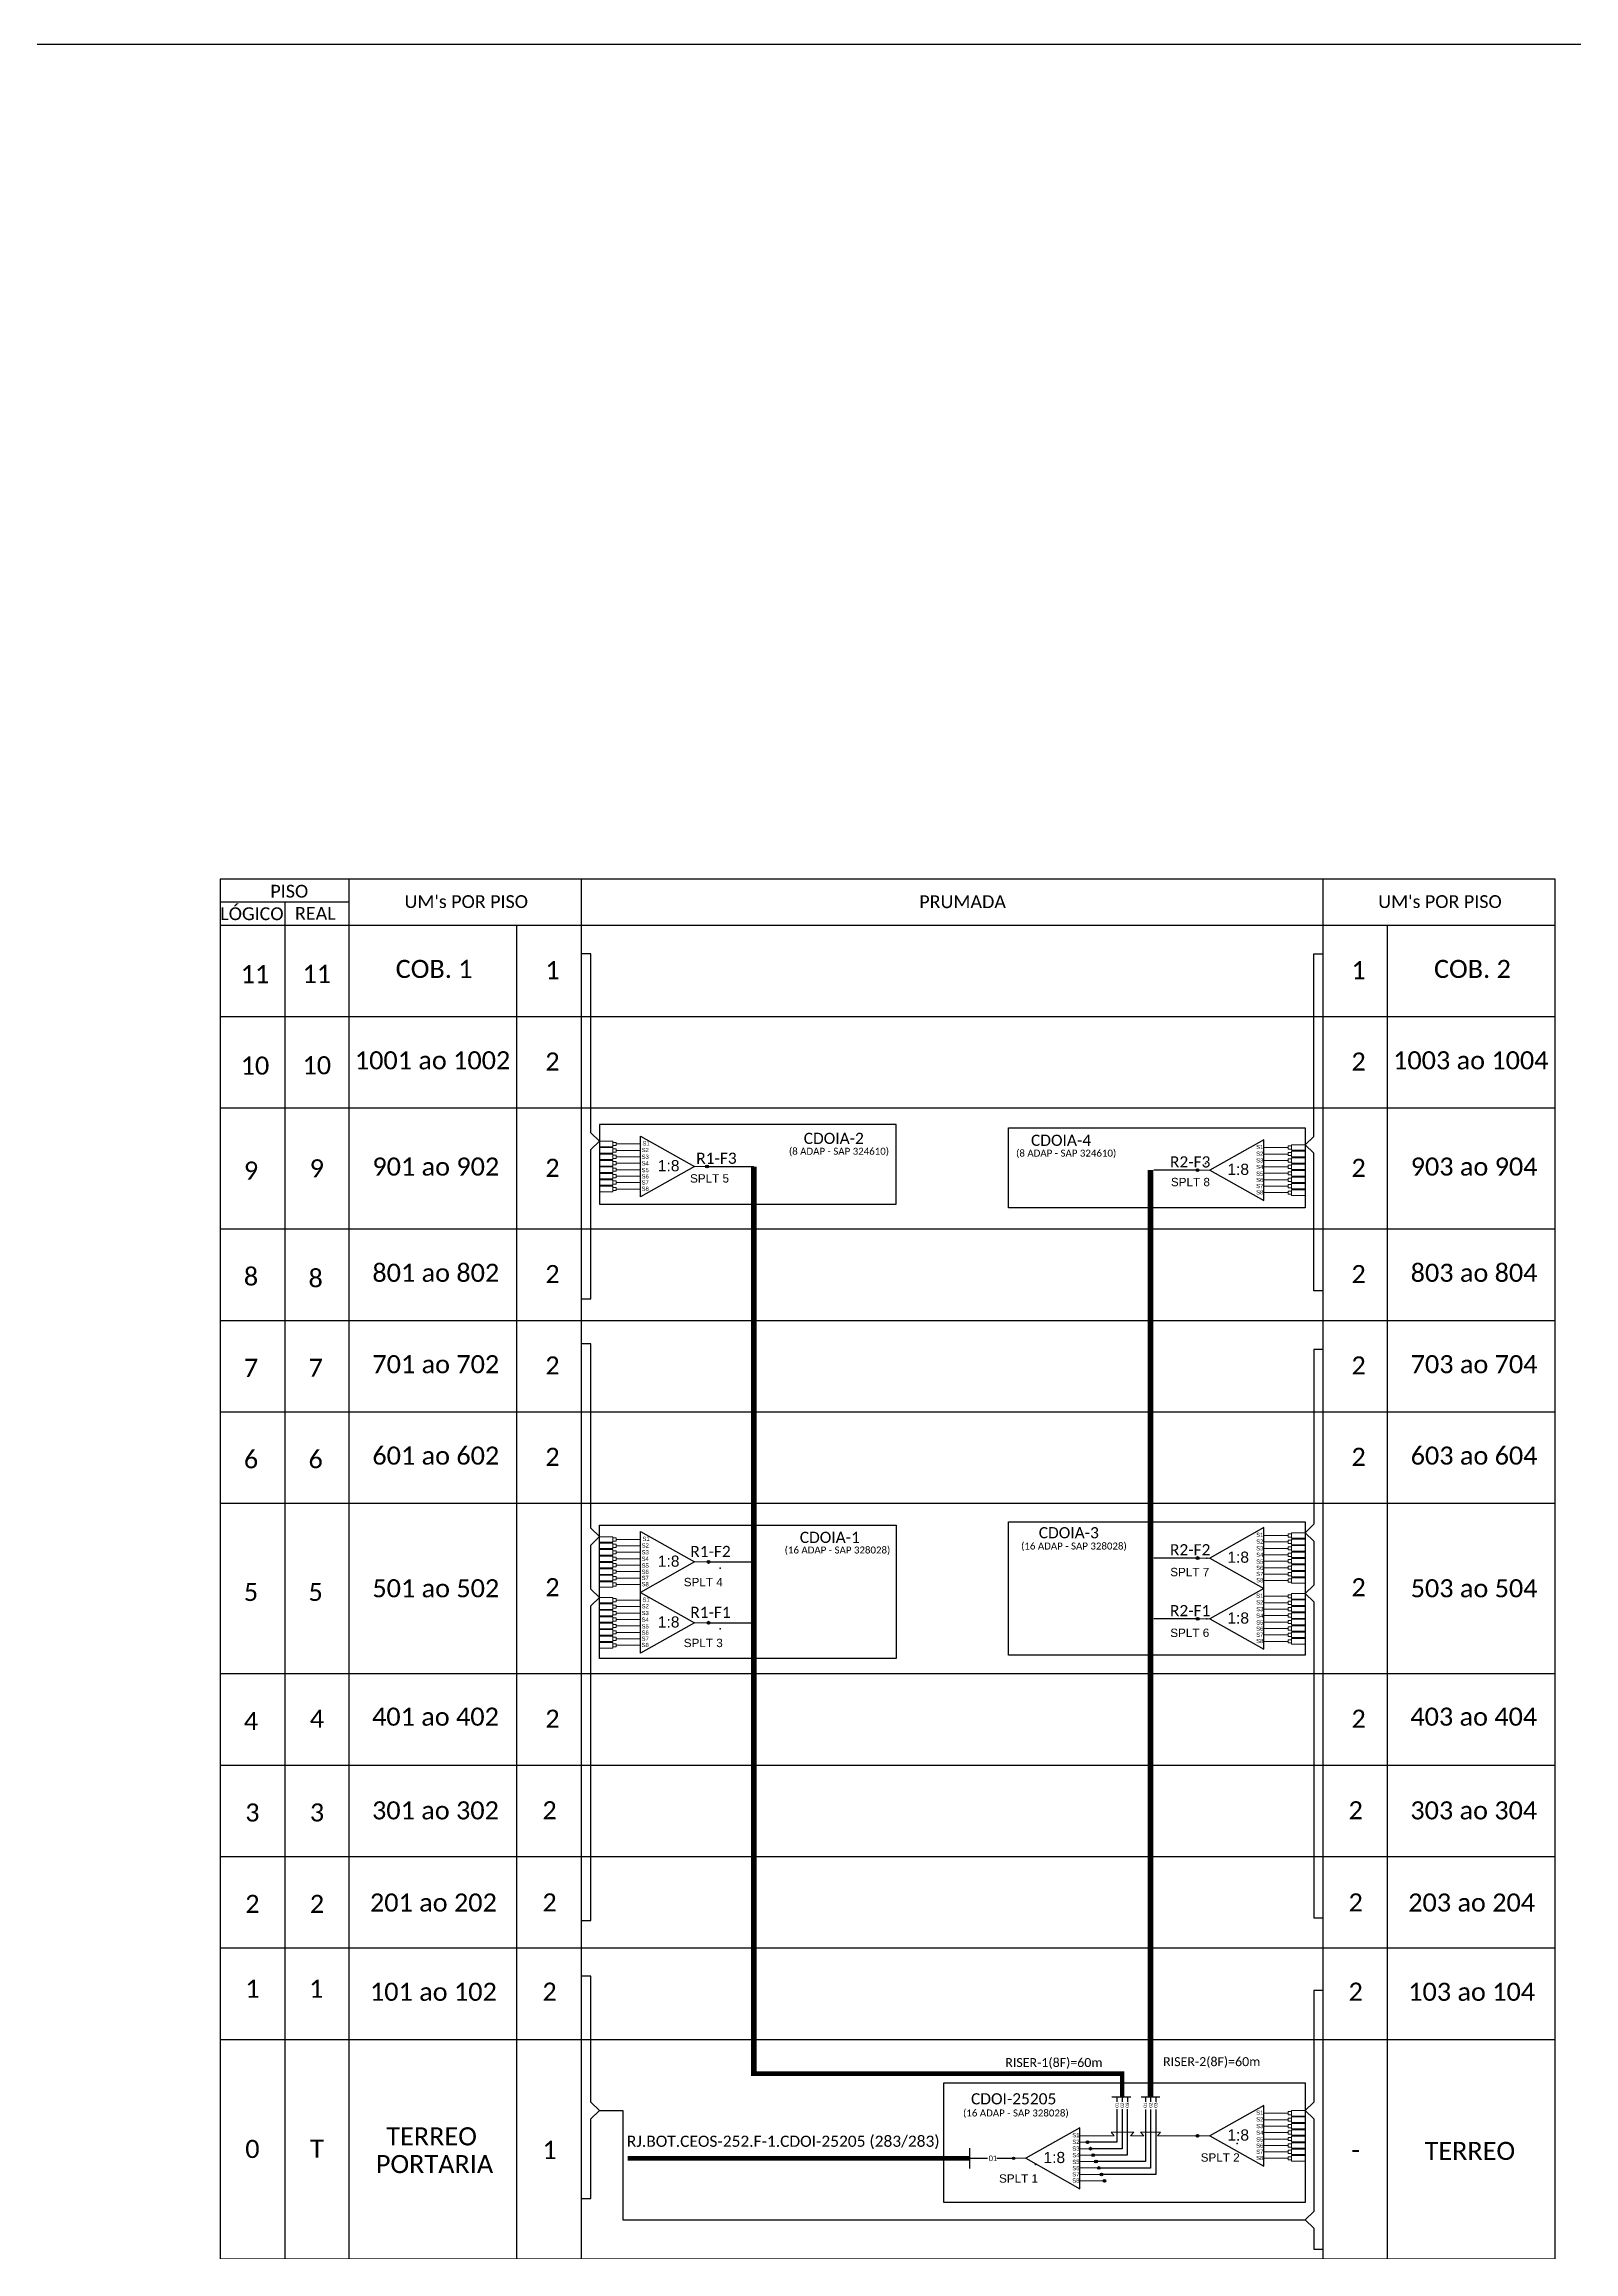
# Model space of a CAD drawing. Extents: x -4 to 1788, y 1 to 595.
# Drawn here: x 1372.4 to 1646.4, y 199.7 to 595.3 of the extents above; entities that cross this region are included whole.
import ezdxf
from ezdxf.enums import TextEntityAlignment as Align

# ---------------------------------------------------------------- set-up
doc = ezdxf.new("R2010")
doc.units = 0
doc.styles.add('ARIAL', font='arial.ttf')
doc.styles.add('WMF-Calibri0', font='calibri.ttf')

# ---------------------------------------------------------------- blocks, each defined once
blk = doc.blocks.new('SPLITTER_')
blk.add_point((0, 0))
at = {"style": 'ARIAL', "flags": 4}
blk.add_attdef('SPLT', (0, -3.26), '', height=1.5, dxfattribs=at)
blk = doc.blocks.new('SPLT_1-8_SC-APC')
at = {"color": 1}
blk.add_lwpolyline([(-7.37, -2.1), (-17.04, -7.55), (-7.37, -13), (-7.37, -2.1)], dxfattribs=at)
at = {"color": 3, "lineweight": 0}
for points in [[(-2.99, -3.51), (-7.37, -3.51)], [(-2.41, -3.02), (-2.41, -4)], [(-2.41, -3.02), (0, -3.02)], [(-7.37, -4.66), (-2.99, -4.66)], [(-7.37, -5.82), (-2.99, -5.82)], [(-7.37, -6.97), (-2.99, -6.97)], [(-2.41, -4), (0, -4)], [(-2.41, -4.17), (-2.41, -5.16)], [(-2.41, -4.17), (0, -4.17)], [(-2.41, -5.16), (0, -5.16)], [(-2.41, -5.32), (-2.41, -6.31)], [(-2.41, -5.32), (0, -5.32)], [(-2.41, -6.31), (0, -6.31)], [(-2.41, -6.48), (-2.41, -7.46)], [(-2.41, -6.48), (0, -6.48)], [(-2.41, -7.46), (0, -7.46)], [(-2.41, -7.63), (-2.41, -8.62)], [(-2.41, -7.63), (0, -7.63)], [(-7.37, -8.12), (-2.99, -8.12)], [(-7.37, -9.28), (-2.99, -9.28)], [(-7.37, -10.43), (-2.99, -10.43)], [(-7.37, -11.58), (-2.99, -11.58)], [(-2.41, -8.62), (0, -8.62)], [(-2.41, -8.78), (-2.41, -9.77)], [(-2.41, -8.78), (0, -8.78)], [(-2.41, -9.77), (0, -9.77)], [(-2.41, -9.94), (-2.41, -10.92)], [(-2.41, -9.94), (0, -9.94)], [(-2.41, -10.92), (0, -10.92)], [(-2.41, -11.09), (-2.41, -12.08)], [(-2.41, -11.09), (0, -11.09)], [(-2.41, -12.08), (0, -12.08)]]:
    blk.add_lwpolyline(points, dxfattribs=at)
for points in [[(-2.99, -3.22), (-2.41, -3.22), (-2.41, -3.8), (-2.99, -3.8)], [(-2.99, -4.38), (-2.41, -4.38), (-2.41, -4.95), (-2.99, -4.95)], [(-2.99, -5.53), (-2.41, -5.53), (-2.41, -6.1), (-2.99, -6.1)], [(-2.99, -6.68), (-2.41, -6.68), (-2.41, -7.26), (-2.99, -7.26)], [(-2.99, -7.84), (-2.41, -7.84), (-2.41, -8.41), (-2.99, -8.41)], [(-2.99, -8.99), (-2.41, -8.99), (-2.41, -9.56), (-2.99, -9.56)], [(-2.99, -10.14), (-2.41, -10.14), (-2.41, -10.72), (-2.99, -10.72)], [(-2.99, -11.3), (-2.41, -11.3), (-2.41, -11.87), (-2.99, -11.87)]]:
    blk.add_lwpolyline(points, close=True, dxfattribs=at)
at = {"color": 1, "lineweight": 0}
blk.add_lwpolyline([(-17.04, -7.55), (-19.26, -7.55)], dxfattribs=at)
at = {"color": 1, "style": 'ARIAL'}
for s, height, p in [('S1', 0.75, (-8.74, -3.78)), ('1:8', 2, (-13.91, -8.4)), ('S2', 0.75, (-8.74, -4.97)), ('S3', 0.75, (-8.74, -6.18)), ('S4', 0.75, (-8.74, -7.36)), ('S5', 0.75, (-8.74, -8.57)), ('S6', 0.75, (-8.74, -9.69)), ('S7', 0.75, (-8.74, -10.78)), ('S8', 0.75, (-8.74, -11.9))]:
    blk.add_text(s, height=height, dxfattribs=at).set_placement(p)
blk = doc.blocks.new('SPLT_1-8_SC-APC_ESQ')
at = {"color": 3, "lineweight": 0}
for points in [[(2.41, -3.02), (0, -3.02)], [(2.41, -3.02), (2.41, -4)], [(2.99, -3.51), (7.37, -3.51)], [(2.41, -4), (0, -4)], [(2.41, -4.17), (0, -4.17)], [(2.41, -5.16), (0, -5.16)], [(2.41, -5.32), (0, -5.32)], [(2.41, -6.31), (0, -6.31)], [(2.41, -6.48), (0, -6.48)], [(2.41, -7.46), (0, -7.46)], [(2.41, -7.63), (0, -7.63)], [(2.41, -4.17), (2.41, -5.16)], [(2.41, -5.32), (2.41, -6.31)], [(2.41, -6.48), (2.41, -7.46)], [(2.41, -7.63), (2.41, -8.62)], [(7.37, -4.66), (2.99, -4.66)], [(7.37, -5.82), (2.99, -5.82)], [(7.37, -6.97), (2.99, -6.97)], [(2.41, -8.62), (0, -8.62)], [(2.41, -8.78), (0, -8.78)], [(2.41, -9.77), (0, -9.77)], [(2.41, -9.94), (0, -9.94)], [(2.41, -10.92), (0, -10.92)], [(2.41, -11.09), (0, -11.09)], [(2.41, -8.78), (2.41, -9.77)], [(2.41, -9.94), (2.41, -10.92)], [(2.41, -11.09), (2.41, -12.08)], [(7.37, -8.12), (2.99, -8.12)], [(7.37, -9.28), (2.99, -9.28)], [(7.37, -10.43), (2.99, -10.43)], [(7.37, -11.58), (2.99, -11.58)], [(2.41, -12.08), (0, -12.08)]]:
    blk.add_lwpolyline(points, dxfattribs=at)
for points in [[(2.99, -3.22), (2.41, -3.22), (2.41, -3.8), (2.99, -3.8)], [(2.99, -4.38), (2.41, -4.38), (2.41, -4.95), (2.99, -4.95)], [(2.99, -5.53), (2.41, -5.53), (2.41, -6.1), (2.99, -6.1)], [(2.99, -6.68), (2.41, -6.68), (2.41, -7.26), (2.99, -7.26)], [(2.99, -7.84), (2.41, -7.84), (2.41, -8.41), (2.99, -8.41)], [(2.99, -8.99), (2.41, -8.99), (2.41, -9.56), (2.99, -9.56)], [(2.99, -10.14), (2.41, -10.14), (2.41, -10.72), (2.99, -10.72)], [(2.99, -11.3), (2.41, -11.3), (2.41, -11.87), (2.99, -11.87)]]:
    blk.add_lwpolyline(points, close=True, dxfattribs=at)
at = {"color": 1}
blk.add_lwpolyline([(7.37, -2.1), (17.04, -7.55), (7.37, -13), (7.37, -2.1)], dxfattribs=at)
at = {"color": 1, "lineweight": 0}
blk.add_lwpolyline([(17.04, -7.55), (19.26, -7.55)], dxfattribs=at)
at = {"color": 1, "style": 'ARIAL'}
for s, height, p in [('S1', 0.75, (7.7, -3.78)), ('S5', 0.75, (7.55, -8.57)), ('S3', 0.75, (7.55, -6.18)), ('S4', 0.75, (7.55, -7.36)), ('S2', 0.75, (7.56, -4.97)), ('1:8', 2, (10.45, -8.4)), ('S6', 0.75, (7.55, -9.69)), ('S7', 0.75, (7.55, -10.78)), ('S8', 0.75, (7.55, -11.9))]:
    blk.add_text(s, height=height, dxfattribs=at).set_placement(p)
blk = doc.blocks.new('SPLITTER FUTURO')
blk.add_point((0, 0))
at = {"style": 'ARIAL', "text_generation_flag": 6, "flags": 4}
for tag, p, height in [('SPLT', (-6.22, -4.1), 1.5), ('INSTAL.', (-6.25, -6.09), 1.25)]:
    blk.add_attdef(tag, p, '', height=height, rotation=180, dxfattribs=at)

msp = doc.modelspace()

# ---------------------------------------------------------------- hatches: boundary and pattern name
h = msp.add_hatch(color=3)
h.dxf.hatch_style = 1
edge = h.paths.add_edge_path()
edge.add_arc((1491.16, 394.18), 0.242, 0, 360)
h = msp.add_hatch(color=3)
h.dxf.hatch_style = 1
edge = h.paths.add_edge_path()
edge.add_arc((1579.02, 393.53), 0.242, 0, 360)
h = msp.add_hatch(color=3)
h.dxf.hatch_style = 1
edge = h.paths.add_edge_path()
edge.add_arc((1491.42, 323.34), 0.256, 0, 360)
h = msp.add_hatch(color=3)
h.dxf.hatch_style = 1
edge = h.paths.add_edge_path()
edge.add_arc((1579.05, 324.04), 0.256, 0, 360)
h = msp.add_hatch(color=3)
h.dxf.hatch_style = 1
edge = h.paths.add_edge_path()
edge.add_arc((1491.42, 312.44), 0.256, 0, 360)
h = msp.add_hatch(color=3)
h.dxf.hatch_style = 1
edge = h.paths.add_edge_path()
edge.add_arc((1579.05, 313.15), 0.256, 0, 360)
h = msp.add_hatch(color=3)
h.dxf.hatch_style = 1
edge = h.paths.add_edge_path()
edge.add_arc((1559.34, 219.37), 0.242, 0, 360)
h = msp.add_hatch(color=3)
h.dxf.hatch_style = 1
edge = h.paths.add_edge_path()
edge.add_arc((1559.84, 218.22), 0.242, 0, 360)
h = msp.add_hatch(color=3)
h.dxf.hatch_style = 1
edge = h.paths.add_edge_path()
edge.add_arc((1579.02, 220.53), 0.256, 0, 360)
h = msp.add_hatch(color=3)
h.dxf.hatch_style = 1
edge = h.paths.add_edge_path()
edge.add_arc((1546.08, 216.49), 0.205, 0, 360)
h = msp.add_hatch(color=3)
h.dxf.hatch_style = 1
edge = h.paths.add_edge_path()
edge.add_arc((1560.34, 217.07), 0.242, 0, 360)
h = msp.add_hatch(color=3)
h.dxf.hatch_style = 1
edge = h.paths.add_edge_path()
edge.add_arc((1560.84, 215.91), 0.242, 0, 360)
h = msp.add_hatch(color=3)
h.dxf.hatch_style = 1
edge = h.paths.add_edge_path()
edge.add_arc((1561.34, 214.76), 0.242, 0, 360)
h = msp.add_hatch(color=3)
h.dxf.hatch_style = 1
edge = h.paths.add_edge_path()
edge.add_arc((1561.84, 213.61), 0.242, 0, 360)
h = msp.add_hatch(color=3)
h.dxf.hatch_style = 1
edge = h.paths.add_edge_path()
edge.add_arc((1562.34, 212.45), 0.242, 0, 360)

# ---------------------------------------------------------------- linework, layer by layer
at = {"color": 5}
msp.add_line((1491.16, 394.18), (1499.54, 394.18), dxfattribs=at)
at = {"color": 6}
msp.add_line((1579.02, 393.53), (1571.18, 393.53), dxfattribs=at)
at = {"color": 7}
msp.add_lwpolyline([(947.45, 595.26), (1788.45, 595.26), (1788.45, 1.26), (947.45, 1.26)], close=True, dxfattribs=at)
at = {"color": 0}
for points in [[(1643.09, 445.65), (1403.94, 445.65)], [(1427.09, 441.54), (1403.94, 441.54)]]:
    msp.add_lwpolyline(points, dxfattribs=at)
for points in [[(1403.94, 445.65), (1403.94, 198.47), (1643.09, 198.47), (1643.09, 445.65)], [(1427.09, 198.47), (1427.09, 445.65)], [(1468.68, 198.47), (1468.68, 445.65)], [(1601.5, 445.65), (1601.5, 198.47)], [(1415.51, 441.54), (1415.51, 198.47)], [(1403.94, 437.43), (1643.09, 437.43)], [(1457.1, 198.47), (1457.1, 198.47), (1457.1, 437.43)], [(1613.07, 198.47), (1613.07, 437.43)], [(1403.94, 421.06), (1643.09, 421.06)], [(1403.94, 404.69), (1643.09, 404.69)], [(1403.94, 382.99), (1643.09, 382.99)], [(1403.94, 366.61), (1643.09, 366.61)], [(1403.94, 350.24), (1643.09, 350.24)], [(1403.94, 333.87), (1643.09, 333.87)], [(1403.94, 303.33), (1643.09, 303.33)], [(1403.94, 286.95), (1643.09, 286.95)], [(1403.94, 270.58), (1643.09, 270.58)], [(1403.94, 254.21), (1643.09, 254.21)], [(1403.94, 237.79), (1643.09, 237.79)]]:
    msp.add_lwpolyline(points)
at = {"color": 3}
for points in [[(1468.68, 370.46), (1470.33, 370.46), (1470.33, 397.2), (1471.9, 398.71), (1470.33, 400.22), (1470.33, 432.29), (1468.68, 432.29)], [(1601.5, 371.92), (1599.85, 371.92), (1599.85, 396.55), (1598.28, 398.06), (1599.85, 399.57), (1599.85, 432.28), (1601.5, 432.28)], [(1468.68, 259.12), (1470.33, 259.12), (1470.34, 315.46), (1471.9, 316.97), (1470.34, 318.48), (1470.34, 326.36), (1471.9, 327.87), (1470.34, 329.38), (1470.34, 362.39), (1468.69, 362.39)], [(1601.51, 361.41), (1599.86, 361.41), (1599.85, 330.08), (1598.28, 328.57), (1599.85, 327.06), (1599.85, 319.18), (1598.28, 317.68), (1599.85, 316.17), (1599.85, 259.6), (1601.5, 259.6)], [(1468.67, 209.29), (1470.33, 209.29), (1470.33, 223.55), (1471.9, 225.06), (1470.33, 226.56), (1470.33, 249.12), (1468.68, 249.12)], [(1601.51, 246.55), (1599.86, 246.55), (1599.85, 226.56), (1598.28, 225.06), (1599.85, 223.55), (1599.85, 206.96), (1598.28, 205.46), (1599.85, 203.95), (1599.85, 200.21), (1601.5, 200.21)], [(1471.9, 225.06), (1476.07, 225.06), (1476.07, 205.46), (1598.28, 205.46), (1598.28, 205.46)], [(1538.23, 216.49), (1541.39, 216.49)], [(1543.06, 216.49), (1546.08, 216.49)]]:
    msp.add_lwpolyline(points, dxfattribs=at)
at = {"color": 1}
for points in [[(1525.03, 401.73), (1471.9, 401.73), (1471.9, 387.41), (1525.03, 387.41)], [(1545.15, 401.08), (1598.28, 401.08), (1598.28, 386.76), (1545.15, 386.76)], [(1471.9, 329.93), (1525.03, 329.93), (1525.03, 306.03), (1471.9, 306.03)], [(1545.18, 330.5), (1598.31, 330.5), (1598.31, 306.61), (1545.18, 306.61)], [(1533.59, 230.03), (1598.28, 230.03), (1598.28, 208.56), (1533.59, 208.56)]]:
    msp.add_lwpolyline(points, close=True, dxfattribs=at)
at = {"color": 5}
msp.add_lwpolyline([(1565.53, 227.49, 0.8, 0.8, 0), (1565.53, 231.65, 0.8, 0.8, 0), (1499.54, 231.65, 1, 1, 0), (1499.54, 394.18, 1, 1, 0)], format="xyseb", dxfattribs=at)
at = {"color": 6, "const_width": 1}
msp.add_lwpolyline([(1570.61, 227.49), (1570.61, 393.53)], dxfattribs=at)
at = {"color": 5, "linetype": 'Continuous', "ltscale": 4}
for points in [[(1491.42, 323.34), (1499.26, 323.34)], [(1491.42, 312.44), (1499.26, 312.44)]]:
    msp.add_lwpolyline(points, dxfattribs=at)
at = {"color": 6}
for points in [[(1579.02, 324.04), (1571.18, 324.04)], [(1579.02, 313.15), (1571.18, 313.15)], [(1568.92, 227.49), (1572.3, 227.49)], [(1569.68, 227.49), (1569.68, 226.6)], [(1570.61, 227.49), (1570.61, 226.6)], [(1571.54, 227.49), (1571.54, 226.6)], [(1569.68, 225.26), (1569.68, 215.91), (1560.84, 215.91)], [(1570.6, 225.26), (1570.6, 214.75), (1561.24, 214.75)], [(1571.53, 225.26), (1571.53, 213.6), (1561.64, 213.6)]]:
    msp.add_lwpolyline(points, dxfattribs=at)
at = {"color": 5}
for points in [[(1563.68, 227.49), (1567.09, 227.49)], [(1564.6, 227.49), (1564.6, 226.62)], [(1565.53, 227.49), (1565.53, 226.62)], [(1566.46, 227.49), (1566.46, 226.62)], [(1564.6, 225.28), (1564.6, 219.37), (1559.24, 219.37)], [(1565.53, 225.28), (1565.53, 218.22), (1559.64, 218.22)], [(1566.45, 225.28), (1566.45, 217.07), (1560.57, 217.07)]]:
    msp.add_lwpolyline(points, dxfattribs=at)
at = {"color": 1}
for points in [[(1557.97, 221.94), (1548.3, 216.49), (1557.97, 211.04), (1557.97, 221.94)], [(1538.23, 214.65), (1538.23, 218.33)]]:
    msp.add_lwpolyline(points, dxfattribs=at)
at = {"color": 7, "lineweight": 0}
for points in [[(1557.97, 220.53), (1564.09, 220.53), (1563.54, 221.15), (1564.51, 221.15), (1567.6, 221.15), (1567.05, 220.53), (1569.38, 220.53), (1568.82, 221.15), (1569.79, 221.15), (1572.41, 221.15), (1571.86, 220.53), (1579.02, 220.53)], [(1557.97, 219.37), (1559.34, 219.37)], [(1557.97, 218.22), (1559.84, 218.22)], [(1557.97, 217.07), (1560.34, 217.07)], [(1557.97, 215.91), (1560.84, 215.91)], [(1557.97, 214.76), (1561.34, 214.76)], [(1557.97, 213.61), (1561.84, 213.61)], [(1557.97, 212.45), (1562.34, 212.45)]]:
    msp.add_lwpolyline(points, dxfattribs=at)
at = {"color": 1, "const_width": 0.8}
msp.add_lwpolyline([(1476.95, 216.49), (1538.23, 216.49)], dxfattribs=at)
at = {"color": 1, "lineweight": 0}
msp.add_lwpolyline([(1548.3, 216.49), (1546.08, 216.49)], dxfattribs=at)
at = {"color": 3}
for centre, radius in [((1491.16, 394.18), 0.242), ((1579.02, 393.53), 0.242), ((1491.42, 323.34), 0.256), ((1579.05, 324.04), 0.256), ((1491.42, 312.44), 0.256), ((1579.05, 313.15), 0.256), ((1559.34, 219.37), 0.242), ((1559.84, 218.22), 0.242), ((1579.02, 220.53), 0.256), ((1546.08, 216.49), 0.205), ((1560.34, 217.07), 0.242), ((1560.84, 215.91), 0.242), ((1561.34, 214.76), 0.242), ((1561.84, 213.61), 0.242), ((1562.34, 212.45), 0.242)]:
    msp.add_circle(centre, radius, dxfattribs=at)

# ---------------------------------------------------------------- block references
for p in [(1471.9, 401.73), (1471.9, 330.88), (1471.9, 319.99)]:
    msp.add_blockref('SPLT_1-8_SC-APC_ESQ', p)
for p in [(1598.28, 401.08), (1598.28, 331.59), (1598.28, 320.69), (1598.28, 228.07)]:
    msp.add_blockref('SPLT_1-8_SC-APC', p, dxfattribs=at)
ref = msp.add_blockref('SPLITTER FUTURO', (1489.7, 395.4), dxfattribs=dict(xscale=-1))
ref.add_attrib('SPLT', 'SPLT 5', (1488.12, 391.3), dxfattribs={"height": 1.5, "rotation": 180, "style": 'ARIAL', "text_generation_flag": 6})
ref = msp.add_blockref('SPLITTER FUTURO', (1580.48, 394.74))
ref.add_attrib('SPLT', 'SPLT 8', (1574.26, 390.65), dxfattribs={"height": 1.5, "rotation": 180, "style": 'ARIAL', "text_generation_flag": 6})
ref = msp.add_blockref('SPLITTER_', (1493.53, 322.24), dxfattribs=dict(xscale=-1))
ref.add_attrib('SPLT', 'SPLT 4', (1487, 318.98), dxfattribs={"height": 1.5, "style": 'ARIAL'})
ref = msp.add_blockref('SPLITTER_', (1580.67, 324.04), dxfattribs=dict(xscale=-1))
ref.add_attrib('SPLT', 'SPLT 7', (1574.14, 320.78), dxfattribs={"height": 1.5, "style": 'ARIAL'})
ref = msp.add_blockref('SPLITTER_', (1580.67, 313.15), dxfattribs=dict(xscale=-1))
ref.add_attrib('SPLT', 'SPLT 6', (1574.14, 309.89), dxfattribs={"height": 1.5, "style": 'ARIAL'})
ref = msp.add_blockref('SPLITTER_', (1493.53, 311.34), dxfattribs=dict(xscale=-1))
ref.add_attrib('SPLT', 'SPLT 3', (1487, 308.08), dxfattribs={"height": 1.5, "style": 'ARIAL'})
ref = msp.add_blockref('SPLITTER_', (1586.12, 219.15), dxfattribs=dict(xscale=-1))
ref.add_attrib('SPLT', 'SPLT 2', (1579.59, 215.89), dxfattribs={"height": 1.5, "style": 'ARIAL'})
ref = msp.add_blockref('SPLITTER_', (1550, 215.39), dxfattribs=dict(xscale=-1))
ref.add_attrib('SPLT', 'SPLT 1', (1543.47, 212.13), dxfattribs={"height": 1.5, "style": 'ARIAL'})

# ---------------------------------------------------------------- texts
at = {"color": 0, "style": 'WMF-Calibri0'}
for s, p in [('     PISO', (1408.9, 442.35)), ('  LÓGICO', (1402.36, 438.32)), ('    REAL', (1414.12, 438.38)), ("UM's POR PISO", (1436.97, 440.49)), ('PRUMADA', (1529.19, 440.47)), ("UM's POR PISO", (1611.39, 440.49))]:
    msp.add_text(s, height=2.3, dxfattribs=at).set_placement(p)
at = {"color": 7, "style": 'WMF-Calibri0'}
for s, p in [('COB. 1', (1435.4, 427.96)), ('COB. 2', (1621.39, 427.96)), ('1001 ao 1002', (1428.08, 411.59)), ('1003 ao 1004', (1614.06, 411.59)), ('901 ao 902', (1431.22, 392.55)), ('903 ao 904', (1617.21, 392.55)), ('801 ao 802', (1431.22, 373.52)), ('803 ao 804', (1617.21, 373.52)), ('701 ao 702', (1431.22, 357.15)), ('703 ao 704', (1617.21, 357.15)), ('601 ao 602', (1431.22, 340.77)), ('603 ao 604', (1617.21, 340.77)), ('501 ao 502', (1431.22, 317)), ('503 ao 504', (1617.21, 317)), ('401 ao 402', (1431.16, 294)), ('403 ao 404', (1617.15, 294)), ('301 ao 302', (1431.16, 277.21)), ('303 ao 304', (1617.15, 277.21)), ('201 ao 202', (1430.79, 260.7)), ('203 ao 204', (1616.77, 260.7)), ('101 ao 102', (1430.79, 244.71)), ('103 ao 104', (1616.77, 244.71)), ('TERREO', (1433.72, 218.81)), ('TERREO', (1619.7, 216.2)), ('PORTARIA', (1431.85, 213.84))]:
    msp.add_text(s, height=3.24, dxfattribs=at).set_placement(p)
for s, p in [('11', (1410.19, 428.64)), ('11', (1421.26, 428.69)), ('10', (1410.19, 412.26)), ('10', (1421.26, 412.32)), ('9', (1421.26, 393.85))]:
    msp.add_text(s, height=3.24, dxfattribs=at).set_placement(p, align=Align.MIDDLE_CENTER)
at = {"color": 1}
for s, height, style, p in [('CDOIA-2', 2, 'WMF-Calibri0', (1508.49, 398.22)), ('CDOIA-4', 2, 'WMF-Calibri0', (1549.2, 397.88)), ('CDOIA-1', 2, 'WMF-Calibri0', (1507.78, 326.74)), ('CDOIA-3', 2, 'WMF-Calibri0', (1550.59, 327.57)), ('CDOI-25205', 2, 'WMF-Calibri0', (1538.45, 226.15)), ('RJ.BOT.CEOS-252.F-1.CDOI-25205 (283/283)', 2, 'WMF-Calibri0', (1476.81, 218.55)), ('1:8', 2, 'ARIAL', (1551.43, 215.64)), ('S1', 0.75, 'ARIAL', (1556.6, 220.26)), ('S2', 0.75, 'ARIAL', (1556.6, 219.07)), ('S3', 0.75, 'ARIAL', (1556.6, 217.86)), ('S4', 0.75, 'ARIAL', (1556.6, 216.68)), ('S5', 0.75, 'ARIAL', (1556.6, 215.47)), ('S6', 0.75, 'ARIAL', (1556.6, 214.35)), ('S7', 0.75, 'ARIAL', (1556.6, 213.25)), ('S8', 0.75, 'ARIAL', (1556.6, 212.13))]:
    msp.add_text(s, height=height, dxfattribs=dict(at, style=style)).set_placement(p)
at = {"color": 5, "style": 'WMF-Calibri0'}
for s, height, p in [('R1-F3', 2, (1489.23, 394.66)), ('R1-F2', 2, (1488.17, 324.21)), ('R1-F1', 2, (1488.17, 313.31)), ('RISER-1(8F)=60m', 1.6, (1544.59, 232.85))]:
    msp.add_text(s, height=height, dxfattribs=at).set_placement(p)
at = {"color": 1, "style": 'WMF-Calibri0'}
for s, p in [('(8 ADAP - SAP 324610)', (1514.8, 396.29)), ('(8 ADAP - SAP 324610)', (1555.5, 395.95)), ('(16 ADAP - SAP 328028)', (1514.53, 324.85)), ('(16 ADAP - SAP 328028)', (1556.89, 325.56)), ('(16 ADAP - SAP 328028)', (1546.49, 223.99))]:
    msp.add_text(s, height=1.25, dxfattribs=at).set_placement(p, align=Align.CENTER)
at = {"color": 6, "style": 'WMF-Calibri0'}
for s, height, p in [('R2-F3', 2, (1574.09, 394.01)), ('R2-F2', 2, (1574.09, 324.52)), ('R2-F1', 2, (1574.09, 313.62)), ('RISER-2(8F)=60m', 1.6, (1572.86, 233.01))]:
    msp.add_text(s, height=height, dxfattribs=at).set_placement(p)
at = {"style": 'ARIAL'}
for s, p in [('01', (1564.6, 226.02)), ('02', (1565.54, 226.02)), ('03', (1566.46, 226.02)), ('01', (1569.68, 226.02)), ('02', (1570.62, 226.02)), ('03', (1571.54, 226.02))]:
    msp.add_text(s, height=0.6, rotation=90, dxfattribs=at).set_placement(p, align=Align.MIDDLE_CENTER)
msp.add_text('01', height=1, dxfattribs=at).set_placement((1542.39, 216.49), align=Align.MIDDLE_CENTER)
at = {"color": 7, "style": 'WMF-Calibri0'}
for tag, flags, p in [('1', 4, (1463.48, 429.36)), ('1', 4, (1607.88, 429.36)), ('2', 4, (1463.48, 412.99)), ('2', 4, (1607.88, 412.99)), ('2', 4, (1463.48, 393.95)), ('2', 4, (1607.88, 393.95)), ('9', 4, (1409.48, 393.45)), ('8', 4, (1409.48, 374.48)), ('8', 4, (1421.06, 374.17)), ('2', 4, (1463.48, 374.91)), ('2', 4, (1607.88, 374.91)), ('2', 4, (1463.48, 358.54)), ('2', 4, (1607.88, 358.54)), ('7', 4, (1409.48, 358.11)), ('7', 4, (1421.06, 358.12)), ('6', 4, (1409.48, 341.73)), ('6', 4, (1421.06, 341.75)), ('2', 4, (1463.48, 342.17)), ('2', 4, (1607.88, 342.17)), ('2', 4, (1463.48, 318.81)), ('2', 4, (1607.88, 318.81)), ('5', 4, (1409.48, 317.96)), ('5', 4, (1421.06, 317.97)), ('4', 4, (1421.3, 295.25)), ('2', 4, (1463.48, 295.25)), ('2', 4, (1607.88, 295.25)), ('4', 4, (1409.48, 294.82)), ('3', 4, (1409.73, 278.45)), ('3', 4, (1421.3, 278.46)), ('2', 4, (1462.96, 278.85)), ('2', 4, (1607.36, 278.85)), ('2', 4, (1409.73, 262.08)), ('2', 4, (1421.3, 262.08)), ('2', 4, (1462.96, 262.34)), ('2', 4, (1607.36, 262.34)), ('1', 4, (1409.73, 246.89)), ('1', 4, (1421.17, 246.89)), ('2', 4, (1462.96, 246.35)), ('2', 4, (1607.36, 246.35)), ('0', 4, (1409.73, 218.17)), ('T', 12, (1421.3, 218.21)), ('1', 4, (1462.96, 218)), ('-', 4, (1607.36, 218))]:
    msp.add_attdef(tag, text='XX', height=3.24, dxfattribs=dict(at, flags=flags)).set_placement(p, align=Align.MIDDLE_CENTER)

doc.saveas('drawing.dxf')
